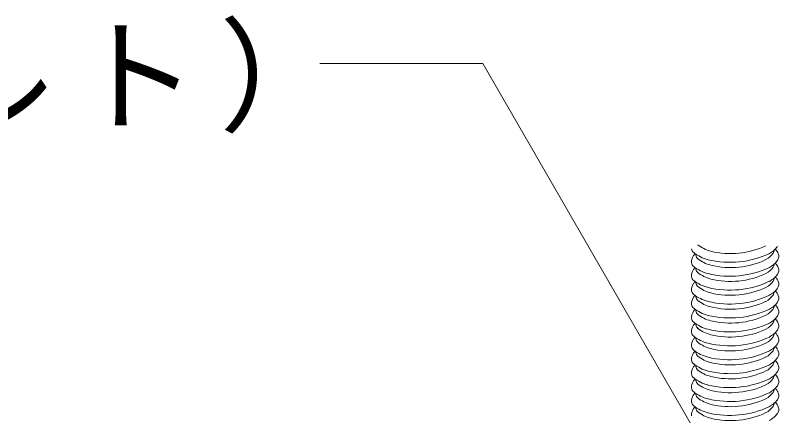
# Model space of a CAD drawing. Units: millimetres on the paper, with parts at other scales. Extents: x -195 to 195, y -140 to 138.
# Drawn here: x 22.52 to 31.74, y 37.41 to 42.24 of the extents above; entities that cross this region are included whole.
import ezdxf

# ---------------------------------------------------------------- set-up
doc = ezdxf.new("R2010")
doc.units = ezdxf.units.MM
doc.layers.add('4-1_吊り材', color=7, linetype='Continuous', lineweight=18)
doc.layers.add('4-6_文字', color=7, linetype='Continuous', lineweight=18)
doc.styles.add('ＭＳ ゴシック', font='')
doc.styles.get('ＭＳ ゴシック').set_extended_font_data('MS Gothic')

msp = doc.modelspace()

# ---------------------------------------------------------------- linework, layer by layer
at = {"layer": '4-1_吊り材'}
for centre, radius, start, end in [((31.022, 39.805), 0.4249, 231.87602, 255.52187), ((31.153, 40.372), 1.0077, 256.41753, 295.19316), ((31.472, 39.638), 0.312, 298.99318, 322.68176), ((30.754, 39.43), 0.0697, 185.22945, 230.62991), ((30.938, 39.185), 0.2776, 139.82248, 147.43625), ((31.001, 39.748), 0.4721, 231.87602, 255.52187), ((30.863, 39.351), 0.1265, 177.49635, 182.65442), ((30.799, 39.351), 0.0627, 185.22945, 230.62991), ((31.147, 40.379), 1.1196, 256.41753, 295.19316), ((31.446, 39.538), 0.2808, 298.99318, 322.68176), ((31.6, 39.413), 0.0827, 326.64903, 356.1021), ((31.435, 39.09), 0.417, 50.99548, 51.79807), ((31.612, 39.323), 0.1248, 18.32616, 46.81763), ((31.644, 39.332), 0.0919, 326.64903, 19.34467), ((30.825, 39.262), 0.1406, 149.19629, 182.65442), ((30.754, 39.262), 0.0697, 185.22945, 230.62991), ((31.022, 39.637), 0.4249, 231.87602, 255.52187), ((31.153, 40.204), 1.0077, 256.41753, 295.19316), ((31.472, 39.47), 0.312, 298.99318, 322.68176), ((31.435, 38.922), 0.417, 50.99548, 51.79807), ((31.612, 39.155), 0.1248, 18.32616, 46.81763), ((30.825, 39.094), 0.1406, 149.19629, 182.65442), ((30.938, 39.017), 0.2776, 139.82248, 147.43625), ((31.001, 39.58), 0.4721, 231.87602, 255.52187), ((30.863, 39.183), 0.1265, 177.49635, 182.65442), ((30.799, 39.183), 0.0627, 185.22945, 230.62991), ((31.147, 40.211), 1.1196, 256.41753, 295.19316), ((31.446, 39.37), 0.2808, 298.99318, 322.68176), ((31.6, 39.245), 0.0827, 326.64903, 356.1021), ((31.644, 39.164), 0.0919, 326.64903, 19.34467), ((30.754, 39.094), 0.0697, 185.22945, 230.62991), ((31.022, 39.469), 0.4249, 231.87602, 255.52187), ((31.153, 40.036), 1.0077, 256.41753, 295.19316), ((31.472, 39.302), 0.312, 298.99318, 322.68176), ((31.6, 39.078), 0.0827, 326.64903, 356.1021), ((31.435, 38.754), 0.417, 50.99548, 51.79807), ((31.612, 38.987), 0.1248, 18.32616, 46.81763), ((30.825, 38.926), 0.1406, 149.19629, 182.65442), ((30.938, 38.849), 0.2776, 139.82248, 147.43625), ((31.001, 39.412), 0.4721, 231.87602, 255.52187), ((30.863, 39.015), 0.1265, 177.49635, 182.65442), ((30.799, 39.015), 0.0627, 185.22945, 230.62991), ((31.147, 40.043), 1.1196, 256.41753, 295.19316), ((31.446, 39.202), 0.2808, 298.99318, 322.68176), ((31.644, 38.996), 0.0919, 326.64903, 19.34467), ((30.754, 38.926), 0.0697, 185.22945, 230.62991), ((31.022, 39.301), 0.4249, 231.87602, 255.52187), ((31.153, 39.869), 1.0077, 256.41753, 295.19316), ((31.472, 39.134), 0.312, 298.99318, 322.68176), ((31.6, 38.91), 0.0827, 326.64903, 356.1021), ((31.435, 38.586), 0.417, 50.99548, 51.79807), ((31.612, 38.819), 0.1248, 18.32616, 46.81763), ((30.825, 38.758), 0.1406, 149.19629, 182.65442), ((30.938, 38.681), 0.2776, 139.82248, 147.43625), ((31.001, 39.244), 0.4721, 231.87602, 255.52187), ((30.863, 38.847), 0.1265, 177.49635, 182.65442), ((30.799, 38.847), 0.0627, 185.22945, 230.62991), ((31.022, 39.133), 0.4249, 231.87602, 255.52187), ((31.147, 39.875), 1.1196, 256.41753, 295.19316), ((31.153, 39.701), 1.0077, 256.41753, 295.19316), ((31.446, 39.034), 0.2808, 298.99318, 322.68176), ((31.644, 38.828), 0.0919, 326.64903, 19.34467), ((30.754, 38.758), 0.0697, 185.22945, 230.62991), ((30.938, 38.513), 0.2776, 139.82248, 147.43625), ((31.001, 39.076), 0.4721, 231.87602, 255.52187), ((31.147, 39.707), 1.1196, 256.41753, 295.19316), ((31.446, 38.866), 0.2808, 298.99318, 322.68176), ((31.472, 38.966), 0.312, 298.99318, 322.68176), ((31.6, 38.742), 0.0827, 326.64903, 356.1021), ((31.435, 38.418), 0.417, 50.99548, 51.79807), ((31.612, 38.651), 0.1248, 18.32616, 46.81763), ((30.825, 38.59), 0.1406, 149.19629, 182.65442), ((30.863, 38.679), 0.1265, 177.49635, 182.65442), ((30.799, 38.679), 0.0627, 185.22945, 230.62991), ((31.022, 38.965), 0.4249, 231.87602, 255.52187), ((31.153, 39.533), 1.0077, 256.41753, 295.19316), ((31.472, 38.798), 0.312, 298.99318, 322.68176), ((31.644, 38.66), 0.0919, 326.64903, 19.34467), ((30.754, 38.59), 0.0697, 185.22945, 230.62991), ((30.938, 38.345), 0.2776, 139.82248, 147.43625), ((31.001, 38.908), 0.4721, 231.87602, 255.52187), ((30.863, 38.511), 0.1265, 177.49635, 182.65442), ((31.147, 39.539), 1.1196, 256.41753, 295.19316), ((31.446, 38.698), 0.2808, 298.99318, 322.68176), ((31.6, 38.574), 0.0827, 326.64903, 356.1021), ((31.435, 38.25), 0.417, 50.99548, 51.79807), ((31.612, 38.483), 0.1248, 18.32616, 46.81763), ((31.644, 38.492), 0.0919, 326.64903, 19.34467), ((30.825, 38.422), 0.1406, 149.19629, 182.65442), ((30.754, 38.422), 0.0697, 185.22945, 230.62991), ((30.799, 38.511), 0.0627, 185.22945, 230.62991), ((31.022, 38.797), 0.4249, 231.87602, 255.52187), ((31.153, 39.365), 1.0077, 256.41753, 295.19316), ((31.472, 38.631), 0.312, 298.99318, 322.68176), ((30.825, 38.255), 0.1406, 149.19629, 182.65442), ((30.938, 38.177), 0.2776, 139.82248, 147.43625), ((31.001, 38.74), 0.4721, 231.87602, 255.52187), ((30.863, 38.343), 0.1265, 177.49635, 182.65442), ((30.799, 38.343), 0.0627, 185.22945, 230.62991), ((31.147, 39.371), 1.1196, 256.41753, 295.19316), ((31.446, 38.53), 0.2808, 298.99318, 322.68176), ((31.472, 38.638), 0.3188, 298.34956, 298.34959), ((31.6, 38.406), 0.0827, 326.64903, 356.1021), ((31.435, 38.082), 0.417, 50.99548, 51.79807), ((31.612, 38.315), 0.1248, 18.32616, 46.81763), ((31.644, 38.324), 0.0919, 326.64903, 19.34467), ((30.754, 38.254), 0.0697, 185.22945, 230.62991), ((31.022, 38.629), 0.4249, 231.87602, 255.52187), ((31.153, 39.197), 1.0077, 256.41753, 295.19316), ((31.472, 38.463), 0.312, 298.99318, 322.68176), ((31.6, 38.238), 0.0827, 326.64903, 356.1021), ((31.435, 37.914), 0.417, 50.99548, 51.79807), ((31.612, 38.147), 0.1248, 18.32616, 46.81763), ((30.825, 38.087), 0.1406, 149.19629, 182.65442), ((30.938, 38.009), 0.2776, 139.82248, 147.43625), ((31.001, 38.572), 0.4721, 231.87602, 255.52187), ((30.863, 38.175), 0.1265, 177.49635, 182.65442), ((30.799, 38.175), 0.0627, 185.22945, 230.62991), ((31.147, 39.203), 1.1196, 256.41753, 295.19316), ((31.446, 38.362), 0.2808, 298.99318, 322.68176), ((31.472, 38.47), 0.3188, 298.34956, 298.34959), ((31.644, 38.156), 0.0919, 326.64903, 19.34467), ((30.754, 38.086), 0.0697, 185.22945, 230.62991), ((31.022, 38.461), 0.4249, 231.87602, 255.52187), ((31.153, 39.029), 1.0077, 256.41753, 295.19316), ((31.472, 38.295), 0.312, 298.99318, 322.68176), ((31.6, 38.07), 0.0827, 326.64903, 356.1021), ((31.435, 37.746), 0.417, 50.99548, 51.79807), ((31.612, 37.979), 0.1248, 18.32616, 46.81763), ((30.825, 37.919), 0.1406, 149.19629, 182.65442), ((30.938, 37.841), 0.2776, 139.82248, 147.43625), ((31.001, 38.404), 0.4721, 231.87602, 255.52187), ((30.863, 38.007), 0.1265, 177.49635, 182.65442), ((30.799, 38.007), 0.0627, 185.22945, 230.62991), ((31.022, 38.293), 0.4249, 231.87602, 255.52187), ((31.147, 39.035), 1.1196, 256.41753, 295.19316), ((31.446, 38.194), 0.2808, 298.99318, 322.68176), ((31.472, 38.302), 0.3188, 298.34956, 298.34959), ((31.644, 37.988), 0.0919, 326.64903, 19.34467), ((30.754, 37.918), 0.0697, 185.22945, 230.62991), ((31.001, 38.236), 0.4721, 231.87602, 255.52187), ((31.002, 38.204), 0.3344, 254.92072, 255.07927), ((31.153, 38.861), 1.0077, 256.41753, 295.19316), ((31.472, 38.127), 0.312, 298.99318, 322.68176), ((31.6, 37.902), 0.0827, 326.64903, 356.1021), ((31.435, 37.578), 0.417, 50.99548, 51.79807), ((31.612, 37.811), 0.1248, 18.32616, 46.81763), ((30.825, 37.751), 0.1406, 149.19629, 182.65442), ((30.938, 37.673), 0.2776, 139.82248, 147.43625), ((30.863, 37.839), 0.1265, 177.49635, 182.65442), ((30.799, 37.839), 0.0627, 185.22945, 230.62991), ((31.022, 38.125), 0.4249, 231.87602, 255.52187), ((30.979, 38.138), 0.3715, 254.92072, 255.07927), ((31.147, 38.867), 1.1196, 256.41753, 295.19316), ((31.153, 38.693), 1.0077, 256.41753, 295.19316), ((31.446, 38.026), 0.2808, 298.99318, 322.68176), ((31.472, 37.959), 0.312, 298.99318, 322.68176), ((31.644, 37.82), 0.0919, 326.64903, 19.34467), ((30.754, 37.75), 0.0697, 185.22945, 230.62991), ((30.938, 37.505), 0.2776, 139.82248, 147.43625), ((31.001, 38.068), 0.4721, 231.87602, 255.52187), ((31.147, 38.699), 1.1196, 256.41753, 295.19316), ((31.002, 38.036), 0.3344, 254.92072, 255.07927), ((31.446, 37.859), 0.2808, 298.99318, 322.68176), ((31.6, 37.734), 0.0827, 326.64903, 356.1021), ((31.435, 37.41), 0.417, 50.99548, 51.79807), ((31.612, 37.643), 0.1248, 18.32616, 46.81763), ((31.644, 37.652), 0.0919, 326.64903, 19.34467), ((30.825, 37.583), 0.1406, 149.19629, 182.65442), ((30.863, 37.671), 0.1265, 177.49635, 182.65442), ((30.799, 37.671), 0.0627, 185.22945, 230.62991), ((31.022, 37.957), 0.4249, 231.87602, 255.52187), ((30.979, 37.97), 0.3715, 254.92072, 255.07927), ((31.153, 38.525), 1.0077, 256.41753, 295.19316), ((31.472, 37.791), 0.312, 298.99318, 322.68176), ((30.754, 37.582), 0.0697, 185.22945, 230.62991), ((30.938, 37.337), 0.2776, 139.82248, 147.43625), ((31.001, 37.9), 0.4721, 231.87602, 255.52187), ((30.863, 37.503), 0.1265, 177.49635, 182.65442), ((30.799, 37.503), 0.0627, 185.22945, 230.62991), ((31.147, 38.531), 1.1196, 256.41753, 295.19316), ((31.002, 37.868), 0.3344, 254.92072, 255.07927), ((31.446, 37.691), 0.2808, 298.99318, 322.68176), ((31.6, 37.566), 0.0827, 326.64903, 356.1021), ((31.435, 37.242), 0.417, 50.99548, 51.79807), ((31.612, 37.475), 0.1248, 18.32616, 46.81763), ((31.644, 37.484), 0.0919, 326.64903, 19.34467), ((30.825, 37.415), 0.1406, 149.19629, 182.65442), ((31.022, 37.789), 0.4249, 231.87602, 255.52187), ((30.979, 37.802), 0.3715, 254.92072, 255.07927), ((31.153, 38.357), 1.0077, 256.41753, 295.19316), ((31.472, 37.623), 0.312, 298.99318, 322.68176)]:
    msp.add_arc(centre, radius, start, end, dxfattribs=at)
at = {"layer": '4-6_文字'}
for p, q in [((28.165, 41.657), (26.198, 41.657)), ((31.08, 36.608), (28.165, 41.657))]:
    msp.add_line(p, q, dxfattribs=at)

# ---------------------------------------------------------------- texts
at = {"layer": '4-6_文字', "insert": (9.185, 40.812), "char_height": 1.1, "attachment_point": 7, "style": 'ＭＳ ゴシック'}
msp.add_mtext('\\T1.17;吊り材（吊りボルト）', dxfattribs=at)

doc.saveas('drawing.dxf')
